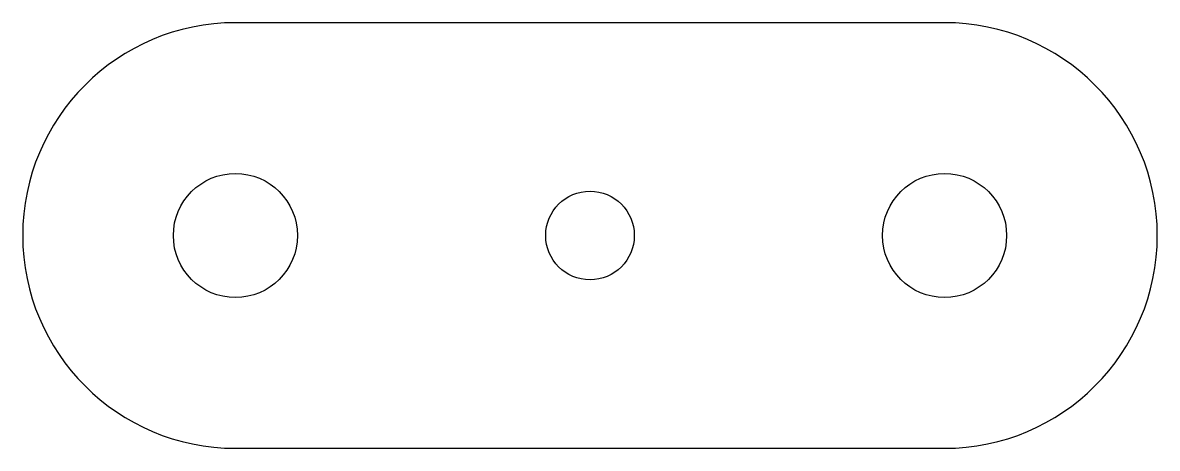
# Model space of a CAD drawing. Header units: millimetres. Extents: x -16 to 16, y -6 to 6.
import ezdxf

# ---------------------------------------------------------------- set-up
doc = ezdxf.new("R2010")
doc.units = ezdxf.units.MM

msp = doc.modelspace()

# ---------------------------------------------------------------- linework, layer by layer
msp.add_lwpolyline([(10, 6), (-10, 6, 1), (-10, -6), (10, -6, 1)], format="xyb", close=True)
for centre, radius in [((-10, 0), 1.75), ((10, 0), 1.75), ((0, 0), 1.25)]:
    msp.add_circle(centre, radius)

doc.saveas('drawing.dxf')
